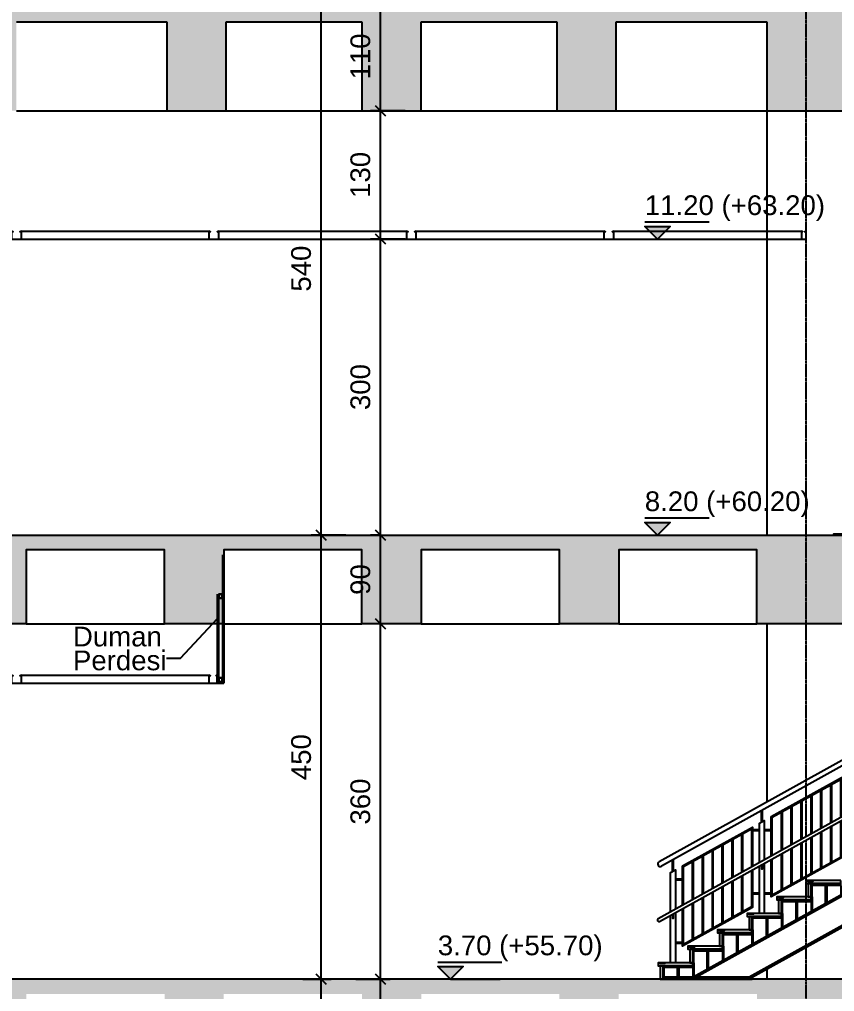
# Model space of a CAD drawing. Header units: centimetres. Extents: x -678439 to 71514, y -426864 to 8594.
# Drawn here: x 45233 to 46058, y 5568 to 6553 of the extents above; entities that cross this region are included whole.
import ezdxf

# ---------------------------------------------------------------- set-up
doc = ezdxf.new("R2010")
doc.units = ezdxf.units.CM
doc.header["$LTSCALE"] = 0.01
doc.header["$MEASUREMENT"] = 0
doc.header["$PDMODE"] = 3
doc.linetypes.add('$0$CENTER', pattern=[50.8, 31.75, -6.35, 6.35, -6.35])
doc.layers.get('0').update_dxf_attribs({"lineweight": 0})
doc.layers.get('DefPoints').update_dxf_attribs({"color": 200})
for name, color, linetype in [('$0$V-0_Axis', 8, '$0$CENTER'), ('AG-ELEV-02', 152, 'Continuous'), ('AG-Wood', 30, 'Continuous'), ('AR-02', 152, 'Continuous'), ('METAL', 122, 'Continuous'), ('V-0_Dimension', 1, 'Continuous'), ('V-0_Elevation_015', 103, 'Continuous'), ('V-0_Hatch_Concrete', 252, 'Continuous'), ('V-0_Notation_Level_500', 2, 'Continuous'), ('V-0_Text_Tr', 7, 'Continuous'), ('V-2_Column', 160, 'Continuous'), ('V-3_Ceiling_Suspended', 202, 'Continuous')]:
    doc.layers.add(name, color=color, linetype=linetype)
for name, color, linetype, lineweight in [('AG-Hatch_SteelSection', 253, 'Continuous', 5), ('AG-Steel_Primary', 122, 'Continuous', 30), ('AG-Steel_Secondary', 210, 'Continuous', 20)]:
    doc.layers.add(name, color=color, linetype=linetype, lineweight=lineweight)
doc.styles.add('VIVA_100', font='arial.ttf', dxfattribs={"height": 20})
doc.dimstyles.new('VIVA_100', dxfattribs={"dimscale": 10, "dimtxt": 25, "dimasz": 1, "dimexe": 1, "dimexo": 1, "dimgap": 1, "dimtad": 1, "dimdec": 0, "dimzin": 3, "dimdsep": 46, "dimtxsty": 'VIVA_100', "dimblk": 'OBLIQUE', "dimcen": 0, "dimdle": 1, "dimclrd": 256, "dimclre": 256, "dimclrt": 256, "dimadec": 1, "dimazin": 0, "dimtfac": 0.75, "dimtdec": 0, "dimtix": 1, "dimtmove": 2, "dimatfit": 2, "dimldrblk": 'DOT', "dimfxlon": 1, "dimfrac": 1, "dimtolj": 1, "dimtzin": 0, "dimlwd": -1, "dimlwe": -1, "dimarcsym": 0})

# ---------------------------------------------------------------- blocks, each defined once
blk = doc.blocks.new('_OBLIQUE')
at = {"color": 0, "linetype": 'ByBlock'}
blk.add_line((-0.5, -0.5), (0.5, 0.5), dxfattribs=at)
blk = doc.blocks.new('*D138')
at = {"layer": 'DefPoints', "color": 0, "transparency": 16777216}
for p in [(45587, 5580), (45598.34, 5580), (45598.34, 5490)]:
    blk.add_point(p, dxfattribs=at)
at = {"layer": 'V-0_Dimension', "transparency": 16777216}
for p, q in [((45598.34, 5480), (45598.34, 5590)), ((45597, 5580), (45608.34, 5580)), ((45598.34, 5490), (45588.34, 5490))]:
    blk.add_line(p, q, dxfattribs=at)
at = {"layer": 'V-0_Dimension', "transparency": 16777216, "xscale": 10, "yscale": 10, "zscale": 10}
for p, rotation in [((45598.34, 5580), 90), ((45598.34, 5490), 270)]:
    blk.add_blockref('_OBLIQUE', p, dxfattribs=dict(at, rotation=rotation))
at = {"layer": 'V-0_Dimension', "transparency": 16777216, "insert": (45578.13, 5535), "char_height": 20, "attachment_point": 5, "rotation": 90, "style": 'VIVA_100'}
blk.add_mtext('\\A1;90 ', dxfattribs=at)
blk = doc.blocks.new('_DOT')
blk.add_line((-0.5, 0), (-1, 0))
at = {"const_width": 0.5}
blk.add_lwpolyline([(-0.25, 0, 1), (0.25, 0, 1)], format="xyb", close=True, dxfattribs=at)
blk = doc.blocks.new('*D140')
at = {"layer": 'DefPoints', "color": 0, "transparency": 16777216}
for p in [(45598.34, 5940), (45639.68, 5940), (45391.63, 5580)]:
    blk.add_point(p, dxfattribs=at)
at = {"layer": 'V-0_Dimension', "transparency": 16777216}
for p, q in [((45598.34, 5570), (45598.34, 5950)), ((45623.34, 5940), (45588.34, 5940)), ((45573.34, 5580), (45608.34, 5580))]:
    blk.add_line(p, q, dxfattribs=at)
at = {"layer": 'V-0_Dimension', "transparency": 16777216, "xscale": 10, "yscale": 10, "zscale": 10}
for p, rotation in [((45598.34, 5940), 90), ((45598.34, 5580), 270)]:
    blk.add_blockref('_OBLIQUE', p, dxfattribs=dict(at, rotation=rotation))
at = {"layer": 'V-0_Dimension', "transparency": 16777216, "insert": (45578.12, 5760), "char_height": 20, "attachment_point": 5, "rotation": 90, "style": 'VIVA_100'}
blk.add_mtext('\\A1;360 ', dxfattribs=at)
blk = doc.blocks.new('*D141')
at = {"layer": 'DefPoints', "color": 0, "transparency": 16777216}
for p in [(45598.34, 6030), (45598.34, 6030), (45639.68, 5940)]:
    blk.add_point(p, dxfattribs=at)
at = {"layer": 'V-0_Dimension', "transparency": 16777216}
for p, q in [((45598.34, 5930), (45598.34, 6040)), ((45598.34, 6030), (45588.34, 6030)), ((45623.34, 5940), (45588.34, 5940))]:
    blk.add_line(p, q, dxfattribs=at)
at = {"layer": 'V-0_Dimension', "transparency": 16777216, "xscale": 10, "yscale": 10, "zscale": 10}
for p, rotation in [((45598.34, 6030), 90), ((45598.34, 5940), 270)]:
    blk.add_blockref('_OBLIQUE', p, dxfattribs=dict(at, rotation=rotation))
at = {"layer": 'V-0_Dimension', "transparency": 16777216, "insert": (45578.13, 5985), "char_height": 20, "attachment_point": 5, "rotation": 90, "style": 'VIVA_100'}
blk.add_mtext('\\A1;90 ', dxfattribs=at)
blk = doc.blocks.new('*D115')
at = {"layer": 'DefPoints', "color": 0, "transparency": 16777216}
for p in [(45598.34, 6330), (45634.68, 6330), (45598.34, 6030)]:
    blk.add_point(p, dxfattribs=at)
at = {"layer": 'V-0_Dimension', "transparency": 16777216}
for p, q in [((45598.34, 6020), (45598.34, 6340)), ((45623.34, 6330), (45588.34, 6330)), ((45598.34, 6030), (45588.34, 6030))]:
    blk.add_line(p, q, dxfattribs=at)
at = {"layer": 'V-0_Dimension', "transparency": 16777216, "xscale": 10, "yscale": 10, "zscale": 10}
for p, rotation in [((45598.34, 6330), 90), ((45598.34, 6030), 270)]:
    blk.add_blockref('_OBLIQUE', p, dxfattribs=dict(at, rotation=rotation))
at = {"layer": 'V-0_Dimension', "transparency": 16777216, "insert": (45578.12, 6180), "char_height": 20, "attachment_point": 5, "rotation": 90, "style": 'VIVA_100'}
blk.add_mtext('\\A1;300 ', dxfattribs=at)
blk = doc.blocks.new('*D142')
at = {"layer": 'DefPoints', "color": 0, "transparency": 16777216}
for p in [(45598.34, 6460), (45639.68, 6460), (45634.68, 6330)]:
    blk.add_point(p, dxfattribs=at)
at = {"layer": 'V-0_Dimension', "transparency": 16777216}
for p, q in [((45598.34, 6320), (45598.34, 6470)), ((45623.34, 6460), (45588.34, 6460)), ((45623.34, 6330), (45588.34, 6330))]:
    blk.add_line(p, q, dxfattribs=at)
at = {"layer": 'V-0_Dimension', "transparency": 16777216, "xscale": 10, "yscale": 10, "zscale": 10}
for p, rotation in [((45598.34, 6460), 90), ((45598.34, 6330), 270)]:
    blk.add_blockref('_OBLIQUE', p, dxfattribs=dict(at, rotation=rotation))
at = {"layer": 'V-0_Dimension', "transparency": 16777216, "insert": (45578.12, 6395), "char_height": 20, "attachment_point": 5, "rotation": 90, "style": 'VIVA_100'}
blk.add_mtext('\\A1;130 ', dxfattribs=at)
blk = doc.blocks.new('*D143')
at = {"layer": 'DefPoints', "color": 0, "transparency": 16777216}
for p in [(45598.34, 6570), (45598.34, 6570), (45639.68, 6460)]:
    blk.add_point(p, dxfattribs=at)
at = {"layer": 'V-0_Dimension', "transparency": 16777216}
for p, q in [((45598.34, 6450), (45598.34, 6580)), ((45598.34, 6570), (45588.34, 6570)), ((45623.34, 6460), (45588.34, 6460))]:
    blk.add_line(p, q, dxfattribs=at)
at = {"layer": 'V-0_Dimension', "transparency": 16777216, "xscale": 10, "yscale": 10, "zscale": 10}
for p, rotation in [((45598.34, 6570), 90), ((45598.34, 6460), 270)]:
    blk.add_blockref('_OBLIQUE', p, dxfattribs=dict(at, rotation=rotation))
at = {"layer": 'V-0_Dimension', "transparency": 16777216, "insert": (45578.13, 6515), "char_height": 20, "attachment_point": 5, "rotation": 90, "style": 'VIVA_100'}
blk.add_mtext('\\A1;110 ', dxfattribs=at)
blk = doc.blocks.new('*D148')
at = {"layer": 'DefPoints', "color": 0, "transparency": 16777216}
for p in [(45538.34, 6030), (47247.27, 6030), (45538.34, 5580)]:
    blk.add_point(p, dxfattribs=at)
at = {"layer": 'V-0_Dimension', "transparency": 16777216}
for p, q in [((45538.34, 5570), (45538.34, 6040)), ((45563.34, 6030), (45528.34, 6030)), ((45538.34, 5580), (45528.34, 5580))]:
    blk.add_line(p, q, dxfattribs=at)
at = {"layer": 'V-0_Dimension', "transparency": 16777216, "xscale": 10, "yscale": 10, "zscale": 10}
for p, rotation in [((45538.34, 6030), 90), ((45538.34, 5580), 270)]:
    blk.add_blockref('_OBLIQUE', p, dxfattribs=dict(at, rotation=rotation))
at = {"layer": 'V-0_Dimension', "transparency": 16777216, "insert": (45518.13, 5805), "char_height": 20, "attachment_point": 5, "rotation": 90, "style": 'VIVA_100'}
blk.add_mtext('\\A1;450 ', dxfattribs=at)
blk = doc.blocks.new('*D123')
at = {"layer": 'DefPoints', "color": 0, "transparency": 16777216}
for p in [(45538.34, 6570), (45538.34, 6570), (45528.34, 6030)]:
    blk.add_point(p, dxfattribs=at)
at = {"layer": 'V-0_Dimension', "transparency": 16777216}
for p, q in [((45538.34, 6020), (45538.34, 6580)), ((45538.34, 6570), (45528.34, 6570)), ((45538.34, 6030), (45548.34, 6030))]:
    blk.add_line(p, q, dxfattribs=at)
at = {"layer": 'V-0_Dimension', "transparency": 16777216, "xscale": 10, "yscale": 10, "zscale": 10}
for p, rotation in [((45538.34, 6570), 90), ((45538.34, 6030), 270)]:
    blk.add_blockref('_OBLIQUE', p, dxfattribs=dict(at, rotation=rotation))
at = {"layer": 'V-0_Dimension', "transparency": 16777216, "insert": (45518.13, 6300), "char_height": 20, "attachment_point": 5, "rotation": 90, "style": 'VIVA_100'}
blk.add_mtext('\\A1;540 ', dxfattribs=at)
blk = doc.blocks.new('BASAMAK-KESIT')
at = {"layer": 'AG-Hatch_SteelSection', "ltscale": 0.3}
h = blk.add_hatch(dxfattribs=at)
h.set_pattern_fill('ANSI34', color=256, scale=0.5, style=0)
h.set_pattern_definition([(45, (-1348701.479, -5134.954), (-6.73519209, 6.73519209), []), (45, (-1348699.234, -5134.954), (-6.73519209, 6.73519209), []), (45, (-1348696.989, -5134.954), (-6.73519209, 6.73519209), []), (45, (-1348694.7435, -5134.954), (-6.73519209, 6.73519209), [])])
h.paths.add_polyline_path([(50, -42.5), (350, -42.5), (350, -52.5), (50, -52.5)])
h = blk.add_hatch(dxfattribs=at)
h.set_pattern_fill('ANSI34', color=256, scale=0.5, style=0)
h.set_pattern_definition([(45, (-20641.472, 308375.482), (-6.7351921, 6.7351921), []), (45, (-20639.227, 308375.482), (-6.7351921, 6.7351921), []), (45, (-20636.982, 308375.482), (-6.7351921, 6.7351921), []), (45, (-20634.737, 308375.482), (-6.7351921, 6.7351921), [])])
h.paths.add_polyline_path([(60, -166.7), (50, -166.7), (50, -52.5), (60, -52.5)])
at = {"layer": 'AG-ELEV-02'}
for p, q in [((192.5, -52.5), (192.5, -236.2)), ((207.5, -52.5), (207.5, -227.9)), ((350, -52.5), (350, -148.7)), ((60, -166.7), (60, -309.9))]:
    blk.add_line(p, q, dxfattribs=at)
at = {"layer": 'AG-Steel_Secondary', "ltscale": 0.3}
for points in [[(350, -52.5), (50, -52.5), (50, -42.5), (350, -42.5)], [(60, -52.5), (60, -166.7), (50, -166.7), (50, -52.5)]]:
    blk.add_lwpolyline(points, close=True, dxfattribs=at)
at = {"layer": 'AG-Wood', "ltscale": 0.3}
for points in [[(350, 0), (0, 0), (0, -30), (350, -30)], [(20, -30), (20, -166.7), (50, -166.7), (50, -30)], [(350, -30), (50, -30), (50, -42.5), (350, -42.5)]]:
    blk.add_lwpolyline(points, close=True, dxfattribs=at)
blk.add_lwpolyline([(10, 0), (10, -5), (70, -5), (70, 0)], dxfattribs=at)
blk = doc.blocks.new('cocuk-kupeste')
blk.add_wipeout([(14.6, 418.5), (4187.3, 2736.7), (5887.3, 2736.7), (9500, 4743.7), (9505.2, 4748.4), (9507.5, 4754.1), (9507.5, 4759.2), (9505.8, 4764.1), (9504, 4766.8), (9501.7, 4768.8), (9498.4, 4770.7), (9495.2, 4771.6), (9492, 4771.8), (9489, 4771.3), (9485.4, 4769.9), (5879.6, 2766.7), (4179.6, 2766.7), (0, 444.7), (-3.2, 442.3), (-5.2, 439.9), (-6.9, 436.4), (-7.7, 432.6), (-7.5, 428.9), (-6.9, 426.7), (-5.8, 424.3), (-4.4, 422.2), (-2.2, 419.9), (0.5, 418.2), (4.1, 416.9), (8.1, 416.6), (10.1, 416.8), (12.7, 417.6)])
at = {"layer": 'AG-ELEV-02', "ltscale": 2.5}
blk.add_lwpolyline([(9485.4, 4769.9), (5879.6, 2766.7), (4179.6, 2766.7), (0, 444.7, 1), (14.6, 418.5), (4187.3, 2736.7), (5887.3, 2736.7), (9500, 4743.7, 1), (9485.4, 4769.9)], format="xyb", dxfattribs=at)
for points in [[(9425, 4702), (9425, 4662), (9435, 4662), (9435, 4707.6)], [(8745, 4324.3), (8745, 4284.3), (8755, 4284.3), (8755, 4329.8)], [(7845, 3824.3), (7845, 3784.3), (7855, 3784.3), (7855, 3829.8)], [(6945, 3324.3), (6945, 3284.3), (6955, 3284.3), (6955, 3329.8)], [(6045, 2824.3), (6045, 2784.3), (6055, 2784.3), (6055, 2829.8)], [(4445, 2736.7), (4445, 2696.7), (4455, 2696.7), (4455, 2736.7)], [(5345, 2736.7), (5345, 2696.7), (5355, 2696.7), (5355, 2736.7)], [(3745, 2490.9), (3745, 2450.9), (3755, 2450.9), (3755, 2496.5)], [(2845, 1990.9), (2845, 1950.9), (2855, 1950.9), (2855, 1996.5)], [(1945, 1490.9), (1945, 1450.9), (1955, 1450.9), (1955, 1496.5)], [(1045, 990.9), (1045, 950.9), (1055, 950.9), (1055, 996.5)], [(145, 490.9), (145, 450.9), (155, 450.9), (155, 496.5)]]:
    blk.add_lwpolyline(points, dxfattribs=at)
blk = doc.blocks.new('A')
at = {"layer": 'AG-Hatch_SteelSection', "ltscale": 0.3}
h = blk.add_hatch(dxfattribs=at)
h.set_pattern_fill('ANSI34', color=256, scale=0.5, style=0)
h.set_pattern_definition([(45, (-1347271.509, -4968.287), (-6.73519209, 6.73519209), []), (45, (-1347269.264, -4968.287), (-6.73519209, 6.73519209), []), (45, (-1347267.019, -4968.287), (-6.73519209, 6.73519209), []), (45, (-1347264.774, -4968.287), (-6.73519209, 6.73519209), [])])
h.paths.add_polyline_path([(1480, 124.2), (1780, 124.2), (1780, 114.2), (1480, 114.2)])
h = blk.add_hatch(dxfattribs=at)
h.set_pattern_fill('ANSI34', color=256, scale=0.5, style=0)
h.set_pattern_definition([(45, (-19211.502, 308542.149), (-6.7351921, 6.7351921), []), (45, (-19209.257, 308542.149), (-6.7351921, 6.7351921), []), (45, (-19207.012, 308542.149), (-6.7351921, 6.7351921), []), (45, (-19204.767, 308542.149), (-6.7351921, 6.7351921), [])])
h.paths.add_polyline_path([(1490, 20), (1480, 20), (1480, 123.5), (1490, 123.5)])
at = {"layer": 'AG-ELEV-02', "ltscale": 0.3}
for p, q in [((2475, 1592.3), (2475, 1706.7)), ((2485, 1597.9), (2485, 1712.2)), ((2385, 1516.7), (2455, 1516.7)), ((2385, 1506.7), (2455, 1506.7)), ((2505, 1516.7), (2575, 1516.7)), ((2505, 1506.7), (2575, 1506.7)), ((1575, 1092.3), (1575, 1206.7)), ((1585, 1097.9), (1585, 1212.2)), ((1605, 1016.7), (1675, 1016.7)), ((1605, 1006.7), (1675, 1006.7)), ((2385, 876.7), (2455, 876.7)), ((2385, 866.7), (2455, 866.7)), ((2505, 876.7), (2575, 876.7)), ((2505, 866.7), (2575, 866.7)), ((1605, 376.7), (1675, 376.7)), ((1605, 366.7), (1675, 366.7))]:
    blk.add_line(p, q, dxfattribs=at)
at = {"layer": 'AG-ELEV-02'}
for p, q in [((1622.5, 114.2), (1622.5, 20)), ((1637.5, 114.2), (1637.5, 20)), ((1780, 114.2), (1780, 20))]:
    blk.add_line(p, q, dxfattribs=at)
at = {"layer": 'AG-ELEV-02', "ltscale": 2.5}
blk.add_lwpolyline([(3205, 4500), (3305, 4500), (3305, 4510), (3205, 4510)], close=True, dxfattribs=at)
at = {"layer": 'AG-ELEV-02', "ltscale": 0.3}
for points in [[(5480, 3433.3), (1439.7, 1188.7)], [(5492.9, 3383.3), (1464, 1145)], [(3185, 1975.3), (3185, 1184.2)], [(3075, 1914.2), (3075, 1123.1)], [(3085, 1919.7), (3085, 1128.6)], [(3175, 1969.7), (3175, 1178.6)], [(2875, 1803.1), (2875, 1011.9)], [(2885, 1808.6), (2885, 1017.5)], [(2975, 1858.6), (2975, 1067.5)], [(2985, 1864.2), (2985, 1073.1)], [(2675, 1692), (2675, 900.8)], [(2685, 1697.5), (2685, 906.4)], [(2775, 1747.5), (2775, 956.4)], [(2785, 1753.1), (2785, 961.9)], [(2175, 1414.2), (2175, 623.1)], [(2185, 1419.7), (2185, 628.6)], [(2275, 1469.7), (2275, 678.6)], [(2285, 1475.3), (2285, 684.2)], [(1975, 1303.1), (1975, 511.9)], [(1985, 1308.6), (1985, 517.5)], [(2075, 1358.6), (2075, 567.5)], [(2085, 1364.2), (2085, 573.1)], [(1775, 1192), (1775, 400.8)], [(1785, 1197.5), (1785, 406.4)], [(1875, 1247.5), (1875, 456.4)], [(1885, 1253.1), (1885, 461.9)]]:
    blk.add_lwpolyline(points, dxfattribs=at)
for points in [[(2575, 1647.9), (3285, 2042.3), (3285, 1228.3), (2575, 833.8)], [(2585, 1642), (3275, 2025.3), (3275, 1234.2), (2585, 850.8)], [(1675, 1147.9), (2385, 1542.3), (2385, 728.3), (1675, 333.8)], [(1685, 1142), (2375, 1525.3), (2375, 734.2), (1685, 350.8)]]:
    blk.add_lwpolyline(points, close=True, dxfattribs=at)
at = {"layer": 'AG-ELEV-02', "ltscale": 2.5}
for points in [[(2455, 666.7), (2455, 1581.2), (2505, 1609), (2505, 666.7)], [(1555, 166.7), (1555, 1081.2), (1605, 1109), (1605, 166.7)]]:
    blk.add_lwpolyline(points, dxfattribs=at)
blk.add_arc((1451.8, 1166.9), 25, 119.0546, 299.0546, dxfattribs=at)
at = {"layer": 'AG-Steel_Primary', "ltscale": 0.3}
for points in [[(10910, 4145.7), (7107.7, 2033.3), (5407.7, 2033.3), (1783.7, 20)], [(10910, 4129.7), (7111.3, 2019.3), (5411.3, 2019.3), (1812.5, 20)], [(10910, 3830), (7179.2, 1757.3), (5479.2, 1757.3), (2352, 20)], [(10910, 3814), (7182.9, 1743.3), (5482.9, 1743.3), (2380.9, 20)]]:
    blk.add_lwpolyline(points, dxfattribs=at)
blk.add_lwpolyline([(1480, 0), (1480, 20), (2380.9, 20), (2380.9, 0)], close=True, dxfattribs=at)
at = {"layer": 'AG-Steel_Secondary', "ltscale": 0.3}
for points in [[(1780, 114.2), (1480, 114.2), (1480, 124.2), (1780, 124.2)], [(1490, 114.2), (1490, 20), (1480, 20), (1480, 114.2)]]:
    blk.add_lwpolyline(points, close=True, dxfattribs=at)
at = {"layer": 'AG-Wood', "ltscale": 0.3}
for points in [[(1780, 166.7), (1430, 166.7), (1430, 136.7), (1780, 136.7)], [(1450, 136.7), (1450, 0), (1480, 0), (1480, 136.7)], [(1780, 136.7), (1480, 136.7), (1480, 124.2), (1780, 124.2)]]:
    blk.add_lwpolyline(points, close=True, dxfattribs=at)
blk.add_lwpolyline([(1440, 166.7), (1440, 161.7), (1500, 161.7), (1500, 166.7)], dxfattribs=at)
for p in [(2930, 1000), (2630, 833.3), (2330, 666.7), (2030, 500), (1730, 333.3)]:
    blk.add_blockref('BASAMAK-KESIT', p)
at = {"layer": 'AG-ELEV-02'}
blk.add_blockref('cocuk-kupeste', (1430, 166.7), dxfattribs=at)
blk = doc.blocks.new('*U83')
blk.add_hatch(color=256).paths.add_polyline_path([(12.79, 12.79), (-12.79, 12.79), (0, 0)])
for p, q in [((-12.79, 17.36), (52.21, 17.36)), ((0, 0), (50.38, 0))]:
    blk.add_line(p, q)
blk.add_lwpolyline([(0, 0), (-12.79, 12.79), (12.79, 12.79)], close=True)
at = {"style": 'VIVA_100'}
blk.add_attdef('%%P0.00', (-12.79, 24.28), '', height=20, dxfattribs=at)
blk = doc.blocks.new('kot-b-b')
at = {"layer": 'V-0_Notation_Level_500', "transparency": 33554687}
for p, values in [((16994.77, 6320), {'%%P0.00': '11.20 (+63.20)'}), ((16994.77, 6020), {'%%P0.00': '8.20 (+60.20)'}), ((16785.09, 5570), {'%%P0.00': '3.70 (+55.70)'})]:
    blk.add_blockref('*U83', p, dxfattribs=at).add_auto_attribs(values)
blk = doc.blocks.new('*D285')
at = {"layer": 'DefPoints', "color": 0, "transparency": 16777216}
for p in [(45509.68, 5580), (45538.34, 5580), (45538.34, 4900)]:
    blk.add_point(p, dxfattribs=at)
at = {"layer": 'V-0_Dimension', "transparency": 16777216}
for p, q in [((45538.34, 4890), (45538.34, 5590)), ((45519.68, 5580), (45548.34, 5580)), ((45538.34, 4900), (45548.34, 4900))]:
    blk.add_line(p, q, dxfattribs=at)
at = {"layer": 'V-0_Dimension', "transparency": 16777216, "xscale": 10, "yscale": 10, "zscale": 10}
for p, rotation in [((45538.34, 5580), 90), ((45538.34, 4900), 270)]:
    blk.add_blockref('_OBLIQUE', p, dxfattribs=dict(at, rotation=rotation))
at = {"layer": 'V-0_Dimension', "transparency": 16777216, "insert": (45518.13, 5240), "char_height": 20, "attachment_point": 5, "rotation": 90, "style": 'VIVA_100'}
blk.add_mtext('\\A1;680 ', dxfattribs=at)

msp = doc.modelspace()

# ---------------------------------------------------------------- hatches: boundary and pattern name
at = {"layer": 'V-0_Hatch_Concrete', "transparency": 33554534}
h = msp.add_hatch(color=256, dxfattribs=at)
h.dxf.hatch_style = 1
h.paths.add_polyline_path([(44389.68, 6550), (44542.18, 6550), (44542.18, 6460), (44602.18, 6460), (44602.18, 6550), (44739.68, 6550), (44739.68, 6460), (44799.68, 6460), (44799.68, 6550), (44937.18, 6550), (44937.18, 6460), (44997.18, 6460), (44997.18, 6550), (45149.68, 6550), (45149.68, 6460), (45229.68, 6460), (45229.68, 6550), (45382.18, 6550), (45382.18, 6460), (45442.18, 6460), (45442.18, 6550), (45579.68, 6550), (45579.68, 6460), (45639.68, 6460), (45639.68, 6550), (45777.18, 6550), (45777.18, 6460), (45837.18, 6460), (45837.18, 6550), (45989.68, 6550), (45989.68, 6460), (46069.68, 6460), (46069.68, 6550), (46222.18, 6550), (46222.18, 6460), (46282.18, 6460), (46282.18, 6550), (46419.68, 6550), (46419.68, 6460), (46479.68, 6460), (46479.68, 6550), (46617.18, 6550), (46617.18, 6460), (46677.18, 6460), (46677.18, 6550), (46829.68, 6550), (46829.68, 6460), (46909.68, 6460), (46909.68, 6550), (47062.18, 6550), (47062.18, 6460), (47122.18, 6460), (47122.18, 6550), (47259.68, 6550), (47259.68, 6460), (47319.68, 6460), (47319.68, 6550), (47457.18, 6550), (47457.18, 6460), (47517.18, 6460), (47517.18, 6550), (47669.68, 6550), (47669.68, 6460), (47749.68, 6460), (47749.68, 6550), (47902.18, 6550), (47902.18, 6460), (47962.18, 6460), (47962.18, 6550), (48099.68, 6550), (48099.68, 6460), (48159.68, 6460), (48159.68, 6550), (48297.18, 6550), (48297.18, 6460), (48357.18, 6460), (48357.18, 6550), (48509.68, 6550), (48509.68, 6460), (48589.68, 6460), (48589.68, 6550), (48742.18, 6550), (48742.18, 6460), (48802.18, 6460), (48802.18, 6550), (48939.68, 6550), (48939.68, 6460), (48999.68, 6460), (48999.68, 6550), (49137.18, 6550), (49137.18, 6460), (49197.18, 6460), (49197.18, 6550), (49349.68, 6550), (49349.68, 6460), (49429.68, 6460), (49429.68, 6550), (49624.68, 6550), (49624.68, 6460), (49674.68, 6460), (49674.68, 6550), (49869.68, 6550), (49869.68, 6460), (49929.68, 6460), (49929.68, 6570), (45149.68, 6570), (44389.68, 6570), (44309.68, 6570), (44309.68, 6555), (42709.68, 6555), (42709.68, 6570), (41219.27, 6570), (41219.27, 6550), (41369.68, 6550), (41369.68, 6460), (41449.68, 6460), (41449.68, 6550), (41594.68, 6550), (41594.68, 6460), (41644.68, 6460), (41644.68, 6550), (41789.68, 6550), (41789.68, 6460), (41869.68, 6460), (41869.68, 6550), (42022.18, 6550), (42022.18, 6460), (42082.18, 6460), (42082.18, 6550), (42219.68, 6550), (42219.68, 6460), (42279.68, 6460), (42279.68, 6550), (42417.18, 6550), (42417.18, 6460), (42477.18, 6460), (42477.18, 6550), (42629.68, 6550), (42629.68, 6460), (42709.68, 6460), (42709.68, 6535), (42862.18, 6535), (42862.18, 6460), (42922.18, 6460), (42922.18, 6535), (43059.68, 6535), (43059.68, 6460), (43119.68, 6460), (43119.68, 6535), (43257.18, 6535), (43257.18, 6460), (43317.18, 6460), (43317.18, 6535), (43469.68, 6535), (43469.68, 6460), (43549.68, 6460), (43549.68, 6535), (43702.18, 6535), (43702.18, 6460), (43762.18, 6460), (43762.18, 6535), (43899.68, 6535), (43899.68, 6460), (43959.68, 6460), (43959.68, 6535), (44097.18, 6535), (44097.18, 6460), (44167.18, 6460), (44167.18, 6535), (44309.68, 6535), (44309.68, 6460), (44389.68, 6460)])

# ---------------------------------------------------------------- linework, layer by layer
at = {"layer": '$0$V-0_Axis'}
msp.add_line((46029.68, 1440), (46029.68, 8296.22), dxfattribs=at)
at = {"layer": 'AR-02'}
for p, q in [((45234.68, 6338), (45424.68, 6338)), ((45434.68, 6338), (45624.68, 6338)), ((45634.68, 6338), (45824.68, 6338)), ((45834.68, 6338), (46024.68, 6338)), ((45234.68, 6330), (45424.68, 6330)), ((45434.68, 6330), (45624.68, 6330)), ((45634.68, 6330), (45824.68, 6330)), ((45834.68, 6330), (46024.68, 6330)), ((45234.68, 5888), (45424.68, 5888)), ((45234.68, 5880), (45424.68, 5880))]:
    msp.add_line(p, q, dxfattribs=at)
at = {"layer": 'METAL'}
for points in [[(45226.68, 6337), (45224.68, 6338), (45224.68, 6330), (45234.68, 6330), (45234.68, 6338), (45232.68, 6337)], [(45426.68, 6337), (45424.68, 6338), (45424.68, 6330), (45434.68, 6330), (45434.68, 6338), (45432.68, 6337)], [(45626.68, 6337), (45624.68, 6338), (45624.68, 6330), (45634.68, 6330), (45634.68, 6338), (45632.68, 6337)], [(45826.68, 6337), (45824.68, 6338), (45824.68, 6330), (45834.68, 6330), (45834.68, 6338), (45832.68, 6337)], [(46026.68, 6337), (46024.68, 6338), (46024.68, 6330), (46029.68, 6330), (46029.68, 6338), (46027.68, 6337)], [(45226.68, 5887), (45224.68, 5888), (45224.68, 5880), (45234.68, 5880), (45234.68, 5888), (45232.68, 5887)], [(45426.68, 5887), (45424.68, 5888), (45424.68, 5880), (45433.18, 5880), (45433.18, 5888), (45431.18, 5887)]]:
    msp.add_lwpolyline(points, dxfattribs=at)
for points in [[(45434.43, 5970), (45434.43, 5966), (45438.43, 5966), (45438.43, 5970)], [(45434.73, 5969.7), (45434.73, 5966.3), (45438.13, 5966.3), (45438.13, 5969.7)], [(45434.43, 5885.25), (45434.43, 5881.25), (45438.43, 5881.25), (45438.43, 5885.25)], [(45434.73, 5884.95), (45434.73, 5881.55), (45438.13, 5881.55), (45438.13, 5884.95)]]:
    msp.add_lwpolyline(points, close=True, dxfattribs=at)
at = {"layer": 'V-0_Elevation_015', "ltscale": 0.3}
for p, q in [((45229.68, 6460), (45382.18, 6460)), ((45442.18, 6460), (45579.68, 6460)), ((45639.68, 6460), (45777.18, 6460)), ((45837.18, 6460), (45989.68, 6460)), ((45989.68, 6460), (45989.68, 6030)), ((45989.68, 5940), (45989.68, 5759.44)), ((45989.68, 5590.28), (45989.68, 5580))]:
    msp.add_line(p, q, dxfattribs=at)
at = {"layer": 'V-0_Elevation_015'}
for p, q in [((45239.68, 5940), (45379.68, 5940)), ((45439.68, 5940), (45579.68, 5940)), ((45639.68, 5940), (45779.68, 5940))]:
    msp.add_line(p, q, dxfattribs=at)
at = {"layer": 'V-0_Text_Tr'}
msp.add_lwpolyline([(45433.18, 5945), (45395.61, 5905.09), (45381.56, 5905.09)], dxfattribs=at)
at = {"layer": 'V-2_Column', "ltscale": 200, "transparency": 33554687}
for p, q in [((45229.68, 6550), (45382.18, 6550)), ((45382.18, 6550), (45382.18, 6460)), ((45442.18, 6460), (45442.18, 6550)), ((45442.18, 6550), (45579.68, 6550)), ((45579.68, 6550), (45579.68, 6460)), ((45639.68, 6460), (45639.68, 6550)), ((45639.68, 6550), (45777.18, 6550)), ((45777.18, 6550), (45777.18, 6460)), ((45837.18, 6460), (45837.18, 6550)), ((45837.18, 6550), (45989.68, 6550)), ((45989.68, 6550), (45989.68, 6460)), ((45382.18, 6460), (45442.18, 6460)), ((45579.68, 6460), (45639.68, 6460)), ((45777.18, 6460), (45837.18, 6460)), ((45989.68, 6460), (46069.68, 6460))]:
    msp.add_line(p, q, dxfattribs=at)
at = {"layer": 'V-3_Ceiling_Suspended'}
for p, q in [((45433.18, 5881.25), (45439.68, 5881.25)), ((45433.18, 5880), (45439.68, 5880))]:
    msp.add_line(p, q, dxfattribs=at)
for points in [[(45438.43, 6010), (45438.43, 5881.25)], [(45439.68, 6010), (45439.68, 5880)], [(45433.18, 5970), (45433.18, 5880)], [(45434.43, 5970), (45434.43, 5881.25)]]:
    msp.add_lwpolyline(points, dxfattribs=at)

# ---------------------------------------------------------------- texts
at = {"layer": 'V-0_Text_Tr', "style": 'VIVA_100'}
for s, p in [('Duman', (45286.96, 5917.23)), ('Perdesi', (45286.96, 5893.06))]:
    msp.add_text(s, height=20, dxfattribs=at).set_placement(p)

# ---------------------------------------------------------------- dimensions: what is measured, and where the dimension line sits
at = {"layer": 'V-0_Dimension'}
for base, p1, p2, picture, middle in [((45538.34, 6570), (45528.34, 6030), (45538.34, 6570), '*D123', (45518.13, 6300)), ((45598.34, 6570), (45639.68, 6460), (45598.34, 6570), '*D143', (45578.13, 6515)), ((45598.34, 6460), (45634.68, 6330), (45639.68, 6460), '*D142', (45578.12, 6395)), ((45598.34, 6330), (45598.34, 6030), (45634.68, 6330), '*D115', (45578.12, 6180)), ((45538.34, 6030), (45538.34, 5580), (47247.27, 6030), '*D148', (45518.13, 5805)), ((45598.34, 6030), (45639.68, 5940), (45598.34, 6030), '*D141', (45578.13, 5985)), ((45598.34, 5940), (45391.63, 5580), (45639.68, 5940), '*D140', (45578.12, 5760)), ((45538.34, 5580), (45538.34, 4900), (45509.68, 5580), '*D285', (45518.13, 5240)), ((45598.34, 5580), (45598.34, 5490), (45587, 5580), '*D138', (45578.13, 5535))]:
    dim = msp.add_linear_dim(base=base, p1=p1, p2=p2, angle=90, dimstyle='VIVA_100', override={"dimpost": ' '}, dxfattribs=at)
    dim.commit()
    dim.dimension.update_dxf_attribs({"geometry": picture, "text_midpoint": middle})

# ---------------------------------------------------------------- next in the draw order: block references
at = {"xscale": 0.1, "yscale": 0.1, "zscale": 0.1}
msp.add_blockref('A', (45736.69, 5580), dxfattribs=at)

# ---------------------------------------------------------------- next in the draw order: hatches: boundary and pattern name
at = {"layer": 'V-0_Hatch_Concrete', "transparency": 33554534}
h = msp.add_hatch(color=256, dxfattribs=at)
h.dxf.hatch_style = 1
h.paths.add_polyline_path([(45239.68, 6015), (45239.68, 5940), (45139.68, 5940), (45139.68, 6015), (44999.68, 6015), (44999.68, 5940), (44939.68, 5940), (44939.68, 6015), (44799.68, 6015), (44799.68, 5940), (44739.68, 5940), (44739.68, 6015), (44599.68, 6015), (44599.68, 5940), (44539.68, 5940), (44539.68, 6015), (44399.68, 6015), (44399.68, 5940), (44299.68, 5940), (44299.68, 6015), (44159.68, 6015), (44159.68, 5940), (44099.68, 5940), (44099.68, 6015), (43959.68, 6015), (43959.68, 5940), (43899.68, 5940), (43899.68, 6015), (43759.68, 6015), (43759.68, 5940), (43699.68, 5940), (43699.68, 6015), (43559.68, 6015), (43559.68, 5940), (43459.68, 5940), (43459.68, 6015), (43319.68, 6015), (43319.68, 5940), (43259.68, 5940), (43259.68, 6015), (43119.68, 6015), (43119.68, 5940), (43059.68, 5940), (43059.68, 6015), (42919.68, 6015), (42919.68, 5940), (42859.68, 5940), (42859.68, 6015), (42719.68, 6015), (42719.68, 5940), (42619.68, 5940), (42619.68, 6015), (42479.68, 6015), (42479.68, 5940), (42419.68, 5940), (42419.68, 6015), (42279.68, 6015), (42279.68, 5940), (42219.68, 5940), (42219.68, 6015), (42079.68, 6015), (42079.68, 5970), (42019.68, 5970), (42019.68, 6015), (41879.68, 6015), (41879.68, 5970), (41779.68, 5970), (41779.68, 6015), (41644.68, 6015), (41644.68, 5970), (41584.68, 5970), (41584.68, 6015), (41449.68, 6015), (41449.68, 5970), (41369.68, 5970), (41369.68, 5985), (41219.27, 5985), (41219.27, 6005), (41369.68, 6005), (41369.68, 6030), (46069.68, 6030), (46069.68, 5940), (45979.68, 5940), (45979.68, 6015), (45839.68, 6015), (45839.68, 5940), (45779.68, 5940), (45779.68, 6015), (45639.68, 6015), (45639.68, 5940), (45579.68, 5940), (45579.68, 6015), (45439.68, 6015), (45439.68, 5940), (45379.68, 5940), (45379.68, 6015)])
h = msp.add_hatch(color=256, dxfattribs=at)
h.dxf.hatch_style = 1
h.paths.add_polyline_path([(46619.68, 5490), (46679.68, 5490), (46679.68, 5565), (46819.68, 5565), (46819.68, 5490), (46919.68, 5490), (46919.68, 5565), (47059.68, 5565), (47059.68, 5490), (47119.68, 5490), (47119.68, 5565), (47259.68, 5565), (47259.68, 5490), (47319.68, 5490), (47319.68, 5565), (47459.68, 5565), (47459.68, 5490), (47519.68, 5490), (47519.68, 5565), (47659.68, 5565), (47659.68, 5490), (47749.68, 5490), (47749.68, 5580), (41635.68, 5580), (41635.68, 5565), (41789.68, 5565), (41789.68, 5520), (41879.68, 5520), (41879.68, 5565), (42019.68, 5565), (42019.68, 5520), (42079.68, 5520), (42079.68, 5565), (42219.68, 5565), (42219.68, 5490), (42279.68, 5490), (42279.68, 5565), (42419.68, 5565), (42419.68, 5490), (42479.68, 5490), (42479.68, 5565), (42619.68, 5565), (42619.68, 5490), (42719.68, 5490), (42719.68, 5565), (42859.68, 5565), (42859.68, 5490), (42919.68, 5490), (42919.68, 5565), (43059.68, 5565), (43059.68, 5490), (43119.68, 5490), (43119.68, 5565), (43259.68, 5565), (43259.68, 5490), (43319.68, 5490), (43319.68, 5565), (43459.68, 5565), (43459.68, 5490), (43559.68, 5490), (43559.68, 5565), (43699.68, 5565), (43699.68, 5490), (43759.68, 5490), (43759.68, 5565), (43899.68, 5565), (43899.68, 5490), (43959.68, 5490), (43959.68, 5565), (44099.68, 5565), (44099.68, 5490), (44159.68, 5490), (44159.68, 5565), (44299.68, 5565), (44299.68, 5490), (44399.68, 5490), (44399.68, 5565), (44539.68, 5565), (44539.68, 5490), (44599.68, 5490), (44599.68, 5565), (44739.68, 5565), (44739.68, 5490), (44799.68, 5490), (44799.68, 5565), (44939.68, 5565), (44939.68, 5490), (44999.68, 5490), (44999.68, 5565), (45139.68, 5565), (45139.68, 5490), (45239.68, 5490), (45239.68, 5565), (45379.68, 5565), (45379.68, 5490), (45439.68, 5490), (45439.68, 5565), (45579.68, 5565), (45579.68, 5490), (45639.68, 5490), (45639.68, 5565), (45779.68, 5565), (45779.68, 5490), (45839.68, 5490), (45839.68, 5565), (45979.68, 5565), (45979.68, 5490), (46079.68, 5490), (46079.68, 5565), (46219.68, 5565), (46219.68, 5490), (46279.68, 5490), (46279.68, 5565), (46419.68, 5565), (46419.68, 5490), (46479.68, 5490), (46479.68, 5565), (46619.68, 5565)])

# ---------------------------------------------------------------- next in the draw order: linework, layer by layer
at = {"layer": 'V-0_Elevation_015'}
msp.add_line((45839.68, 5940), (45979.68, 5940), dxfattribs=at)
at = {"layer": 'V-2_Column', "ltscale": 200, "transparency": 33554687}
for points in [[(41369.68, 6030), (46069.68, 6030), (46069.68, 5940), (45979.68, 5940), (45979.68, 6015), (45839.68, 6015), (45839.68, 5940), (45779.68, 5940), (45779.68, 6015), (45639.68, 6015), (45639.68, 5940), (45579.68, 5940), (45579.68, 6015), (45439.68, 6015), (45439.68, 5940), (45379.68, 5940), (45379.68, 6015), (45239.68, 6015), (45239.68, 5940), (45139.68, 5940)], [(47749.68, 5580), (41635.68, 5580)]]:
    msp.add_lwpolyline(points, dxfattribs=at)

# ---------------------------------------------------------------- next in the draw order: block references
at = {"layer": 'V-0_Notation_Level_500'}
msp.add_blockref('kot-b-b', (28884.18, 10), dxfattribs=at)

doc.saveas('drawing.dxf')
